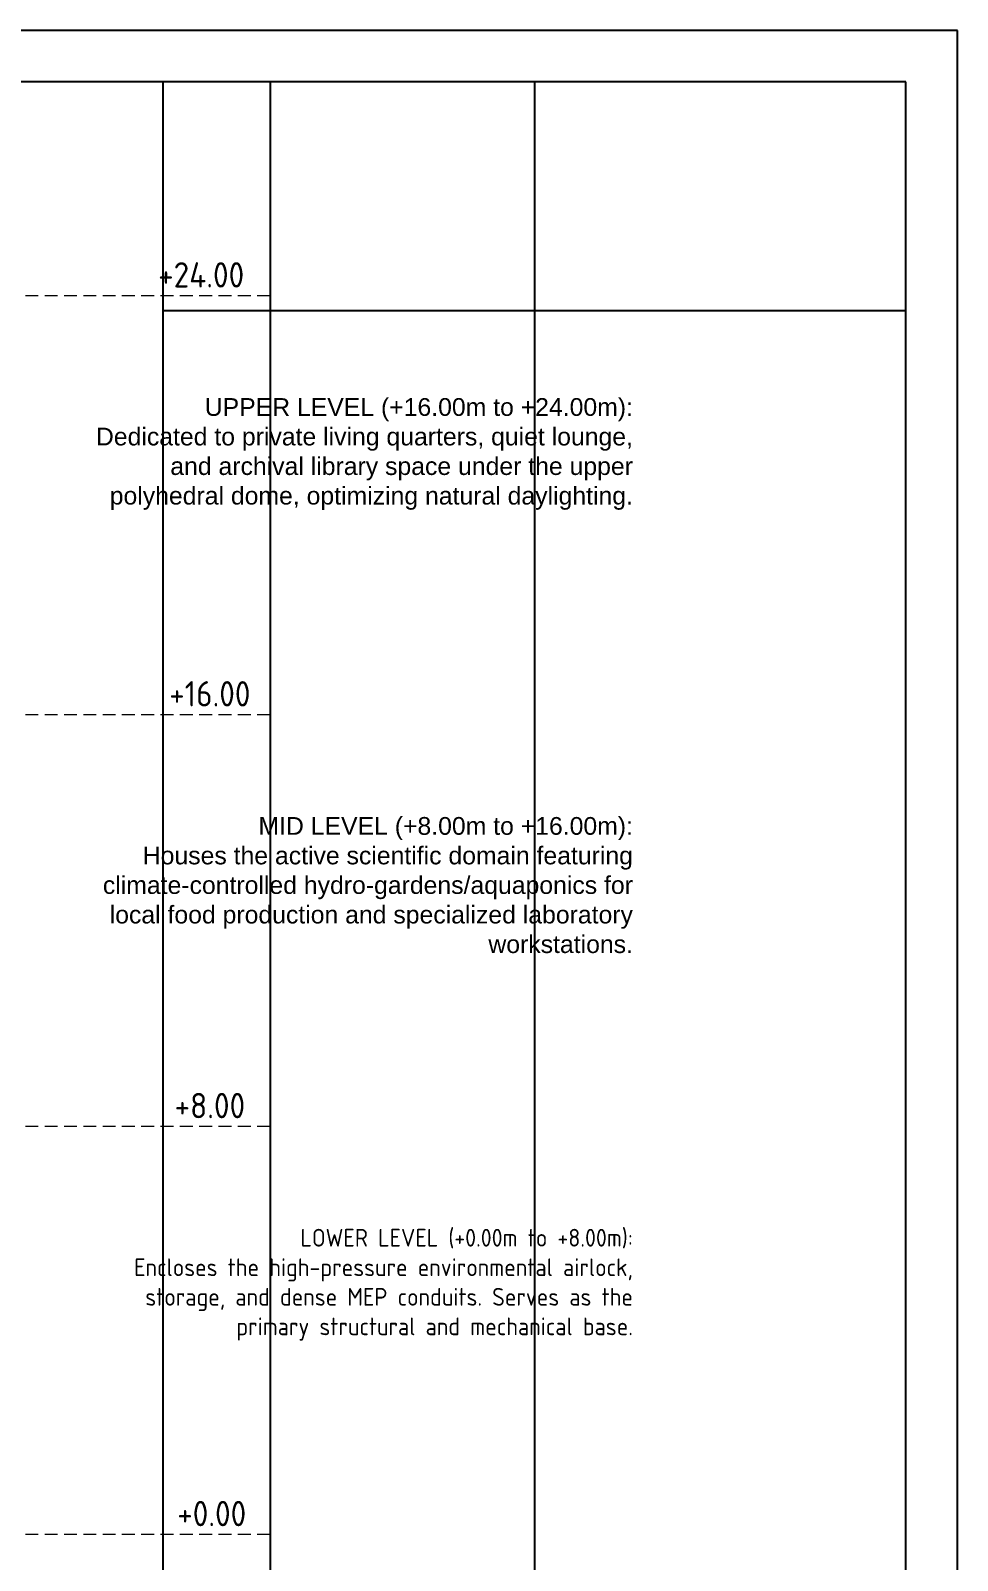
# Model space of a CAD drawing. Header units: millimetres. Extents: x 551 to 27551, y 6116 to 15116.
# Drawn here: x 25722 to 27551, y 12096 to 15116 of the extents above; entities that cross this region are included whole.
import ezdxf

# ---------------------------------------------------------------- set-up
doc = ezdxf.new("R2010")
doc.units = ezdxf.units.MM
doc.linetypes.add('DASHEDX2', pattern=[38.1, 25.4, -12.7])
doc.layers.add('4TH DETAILS', color=125, linetype='Continuous', lineweight=9)
doc.layers.add('TEXTS', color=210, linetype='Continuous', lineweight=9)
doc.layers.add('LAYOUT', color=83, linetype='Continuous', plot=False)
doc.styles.get("Standard").update_dxf_attribs({"font": 'arial.ttf'})

msp = doc.modelspace()

# ---------------------------------------------------------------- linework, layer by layer
at = {"layer": '4TH DETAILS', "linetype": 'DASHEDX2'}
for p, q in [((24911.258, 14593.018, -0.389), (26194.077, 14593.018, 0.077)), ((24911.258, 13766.009, -0.389), (26194.077, 13766.009, 0.077)), ((24911.258, 12953.081, -0.389), (26194.077, 12953.081, 0.077)), ((24911.258, 12147.692, -0.389), (26194.077, 12147.692, 0.077))]:
    msp.add_line(p, q, dxfattribs=at)
at = {"layer": 'LAYOUT'}
for p, q in [((27449.126, 15014.575), (18649.126, 15014.575)), ((25982.46, 15014.575), (25982.46, 6214.575)), ((26194.077, 15014.575), (26194.077, 6214.575)), ((26715.793, 15014.575), (26715.793, 6214.575)), ((27449.126, 6214.575), (27449.126, 15014.575)), ((25982.46, 14563.023), (27449.126, 14563.023))]:
    msp.add_line(p, q, dxfattribs=at)
msp.add_lwpolyline([(27550.723, 15115.853), (18550.723, 15115.853), (18550.723, 6115.853), (27550.723, 6115.853)], close=True, dxfattribs=at)

# ---------------------------------------------------------------- texts
at = {"layer": 'TEXTS', "attachment_point": 1}
for s, insert, char_height, width in [('\\pxql;{\\fISOCP_IV50|b0|i0|c0|p2;+24.00}', (25973.271, 14658.651, 0.799), 50, 1251.3724), ('\\pxqr;UPPER LEVEL (+16.00m to +24.00m): \\P  Dedicated to private living quarters, quiet lounge, and archival library space under the upper polyhedral dome, optimizing natural daylighting.', (25789.773, 14390.296, 0.778), 35, 1120.57677), ('\\pxql;{\\fISOCP_IV50|b0|i0|c0|p2;+16.00}', (25995.023, 13831.641, 0.799), 50, 1251.3724), ('\\pxqr;MID LEVEL (+8.00m to +16.00m): \\P  Houses the active scientific domain featuring climate-controlled hydro-gardens/aquaponics for local food production and specialized laboratory workstations.', (25789.773, 13563.287, 0.778), 35, 1120.57677), ('\\pxql;{\\fISOCP_IV50|b0|i0|c0|p2;+8.00}', (26005.648, 13018.714, 0.799), 50, 1251.3724), ('\\pxqr;{\\fISOCP_IV50|b0|i0|c0|p2;LOWER LEVEL (+0.00m to +8.00m): \\P  Encloses the high-pressure environmental airlock, storage, and dense MEP conduits. Serves as the primary structural and mechanical base.}', (25789.773, 12750.359, 0.778), 35, 1120.57677), ('\\pxql;{\\fISOCP_IV50|b0|i0|c0|p2;+0.00}', (26010.943, 12213.325, 0.533), 50, 1251.3724)]:
    msp.add_mtext(s, dxfattribs=dict(at, insert=insert, char_height=char_height, width=width))

doc.saveas('drawing.dxf')
